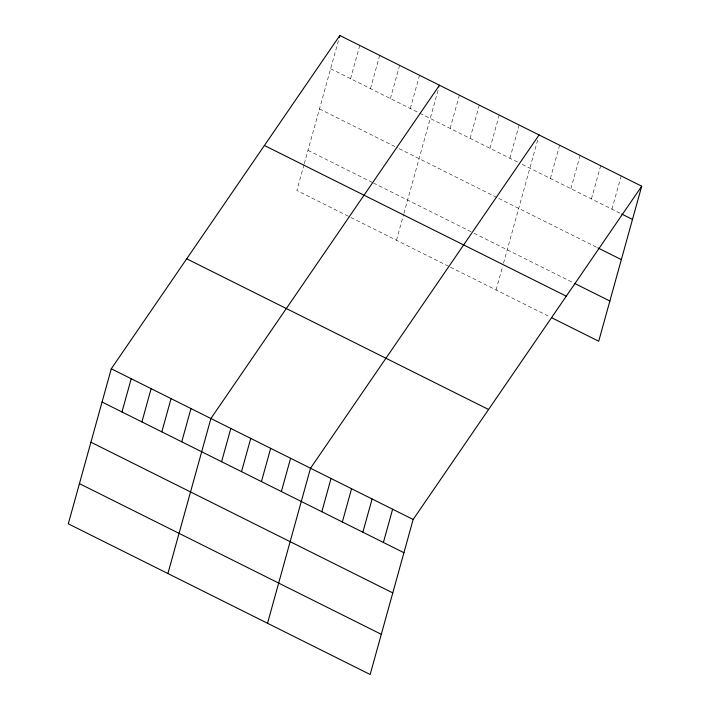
<?xml version="1.0" encoding="UTF-8"?>
<svg xmlns="http://www.w3.org/2000/svg" width="710" height="710" viewBox="0 0 710 710"><rect width="100%" height="100%" fill="white"/><g stroke="black" fill="none" stroke-linecap="round" stroke-linejoin="round"><path stroke-width="0.53" stroke-dasharray="3.55 2.66" d="M303.995 164.764L296.851 190.529L349.977 217.047M304.279 163.735L338.697 39.654M350.554 78.677L359.766 45.449M370.478 88.626L379.69 55.389M390.393 98.575L399.615 65.338M410.318 108.515L419.539 75.278M396.473 240.255L403.617 214.491M403.901 213.462L439.17 86.265M450.167 128.412L459.388 95.175M470.091 138.352L479.303 105.115M490.015 148.301L499.228 115.064M509.94 158.241L519.152 125.004M496.086 289.982L502.653 266.277M503.514 263.188L537.639 140.145M550.383 178.441L559.604 145.204M570.911 188.682L580.132 155.446M591.439 198.933L600.66 165.696M611.967 209.175L621.188 175.938M330.629 68.737L418.856 112.783M419.805 113.254L518.477 162.51M522.267 164.4L620.762 213.568M319.482 108.923L397.28 147.76M399.171 148.709L496.893 197.487M498.793 198.436L596.915 247.417M307.998 150.334L372.51 182.541M373.46 183.011L473.073 232.738M474.023 233.217L573.698 282.97M350.926 217.517L449.599 266.774M450.548 267.244L549.842 316.82"/><path stroke-width="1.06" d="M111.284 368.783L68.293 523.811L370.158 674.5L413.149 519.471L641.707 186.189L339.841 35.5L111.284 368.783L413.149 519.471M121.987 411.969L131.208 378.732M141.911 421.909L151.124 388.681M161.836 431.858L171.048 398.621M181.76 441.806L190.972 408.57M167.906 573.538L210.897 418.51L439.463 85.227M221.6 461.695L230.821 428.458M339.273 37.577L339.841 35.5M241.524 471.644L250.745 438.407M261.449 481.584L270.67 448.347M281.373 491.533L290.594 458.296M267.519 623.265L310.51 468.236L539.076 134.953M321.825 511.724L331.037 478.487M342.353 521.965L351.565 488.737M362.872 532.216L372.093 498.979M383.4 542.467L392.621 509.23M641.707 186.189L598.716 341.217L551.803 317.796M621.738 214.056L632.495 219.425M597.891 247.905L621.348 259.611M574.674 283.459L609.863 301.022M264.422 145.488L566.287 296.177M186.703 258.804L488.578 409.492M102.062 402.02L403.928 552.708M90.915 442.215L392.781 592.903M79.431 483.625L381.297 634.305"/></g></svg>
